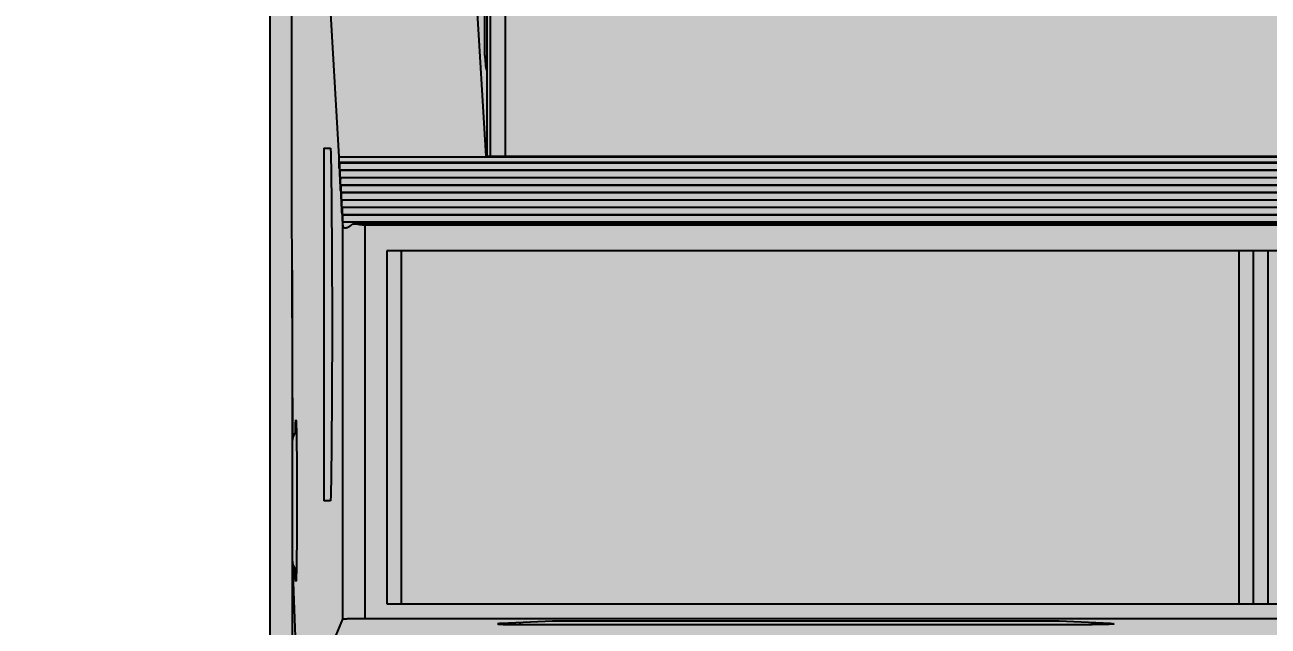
# Model space of a CAD drawing. Extents: x -20 to 1437, y -5898 to 436.
# Drawn here: x 911.7 to 928.63, y 65.35 to 73.53 of the extents above; entities that cross this region are included whole.
import ezdxf

# ---------------------------------------------------------------- set-up
doc = ezdxf.new("R2010")
doc.units = 0
doc.layers.add('MAIN-1', color=7, linetype='Continuous')
doc.layers.add('SYMS', color=7, linetype='Continuous')
doc.dimstyles.new('ISO-25', dxfattribs={"dimtxt": 2.5, "dimasz": 2.5, "dimexe": 1.25, "dimexo": 0.625, "dimtad": 1, "dimtxsty": 'Standard', "dimcen": 2.5, "dimadec": 0, "dimazin": 0, "dimtfac": 1, "dimtmove": 0, "dimatfit": 3, "dimfxl": 1, "dimarcsym": 0})

# ---------------------------------------------------------------- blocks, each defined once
blk = doc.blocks.new('*D43')
at = {"layer": 'Defpoints', "color": 0, "transparency": 16777216}
for p in [(1014.705, 432.767), (752.055, 274.435), (1014.705, -31.651)]:
    blk.add_point(p, dxfattribs=at)
at = {"layer": 'SYMS', "color": 0, "lineweight": -2, "transparency": 16777216}
for p, q in [((752.055, 275.06), (752.055, 434.017)), ((1014.705, -31.026), (1014.705, 434.017)), ((754.555, 432.767), (1012.205, 432.767))]:
    blk.add_line(p, q, dxfattribs=at)
at = {"layer": 'SYMS', "color": 0, "transparency": 16777216}
for points in [[(754.555, 433.183), (754.555, 432.35), (752.055, 432.767)], [(1012.205, 433.183), (1012.205, 432.35), (1014.705, 432.767)]]:
    blk.add_solid(points, dxfattribs=at)
at = {"layer": 'SYMS', "color": 0, "transparency": 16777216, "insert": (883.38, 434.85), "char_height": 2.5, "attachment_point": 5}
blk.add_mtext('262,65', dxfattribs=at)

msp = doc.modelspace()

# ---------------------------------------------------------------- hatches: boundary and pattern name
at = {"layer": 'SYMS', "true_color": 0x636466}
h = msp.add_hatch(color=251, dxfattribs=at)
h.dxf.hatch_style = 1
h.paths.add_polyline_path([(915.044, 38.159), (941.944, 38.159), (941.944, 117.159), (915.044, 117.159)])

# ---------------------------------------------------------------- linework, layer by layer
at = {"layer": 'MAIN-1'}
for p, q in [((917.994, 88.117), (917.994, 71.746)), ((918.043, 71.746), (918.043, 88.068)), ((918.243, 88.068), (918.243, 71.746)), ((915.339, 71.163), (915.339, 81.694)), ((915.985, 71.741), (915.403, 81.559)), ((917.985, 71.746), (917.404, 81.559)), ((917.969, 73.119), (917.969, 77.319)), ((915.044, 56.959), (915.044, 74.559)), ((915.774, 71.859), (915.774, 67.059)), ((915.774, 71.859), (915.868, 71.859)), ((915.868, 71.859), (915.87, 71.781)), ((915.87, 71.781), (915.872, 71.695)), ((915.872, 71.695), (915.874, 71.599)), ((915.985, 71.741), (940.894, 71.741)), ((915.985, 71.74), (915.985, 71.741)), ((915.985, 71.738), (915.985, 71.74)), ((915.985, 71.736), (915.985, 71.738)), ((915.985, 71.734), (915.985, 71.736)), ((915.985, 71.731), (915.985, 71.734)), ((915.985, 71.728), (915.985, 71.731)), ((915.985, 71.725), (915.985, 71.728)), ((915.985, 71.722), (915.985, 71.725)), ((915.985, 71.718), (915.985, 71.722)), ((915.985, 71.715), (915.985, 71.718)), ((915.985, 71.711), (915.985, 71.715)), ((915.985, 71.706), (915.985, 71.711)), ((915.985, 71.702), (915.985, 71.706)), ((915.985, 71.697), (915.985, 71.702)), ((915.986, 71.692), (915.985, 71.697)), ((915.986, 71.686), (915.986, 71.692)), ((915.986, 71.681), (915.986, 71.686)), ((915.986, 71.675), (915.986, 71.681)), ((915.986, 71.668), (915.986, 71.675)), ((915.986, 71.656), (915.986, 71.668)), ((915.986, 71.668), (940.893, 71.668)), ((915.986, 71.645), (915.986, 71.656)), ((915.986, 71.636), (915.986, 71.645)), ((915.986, 71.628), (915.986, 71.636)), ((915.986, 71.621), (915.986, 71.628)), ((915.986, 71.615), (915.986, 71.621)), ((915.986, 71.61), (915.986, 71.615)), ((915.986, 71.605), (915.986, 71.61)), ((915.989, 71.636), (915.988, 71.63)), ((915.988, 71.63), (915.988, 71.624)), ((915.988, 71.624), (915.988, 71.617)), ((915.988, 71.617), (915.988, 71.608)), ((915.99, 71.658), (915.989, 71.657)), ((915.989, 71.657), (915.989, 71.655)), ((915.989, 71.655), (915.989, 71.652)), ((915.989, 71.652), (915.989, 71.649)), ((915.989, 71.649), (915.989, 71.646)), ((915.989, 71.646), (915.989, 71.641)), ((915.989, 71.641), (915.989, 71.636)), ((915.99, 71.657), (915.99, 71.658)), ((915.99, 71.658), (915.99, 71.658)), ((915.99, 71.658), (915.99, 71.658)), ((915.99, 71.658), (940.889, 71.658)), ((915.99, 71.655), (915.99, 71.657)), ((915.99, 71.653), (915.99, 71.655)), ((915.99, 71.651), (915.99, 71.653)), ((915.99, 71.647), (915.99, 71.651)), ((915.991, 71.643), (915.99, 71.647)), ((915.991, 71.639), (915.991, 71.643)), ((915.991, 71.634), (915.991, 71.639)), ((915.991, 71.629), (915.991, 71.634)), ((915.991, 71.623), (915.991, 71.629)), ((915.991, 71.616), (915.991, 71.623)), ((915.991, 71.61), (915.991, 71.616)), ((915.991, 71.603), (915.991, 71.61)), ((917.985, 71.746), (938.894, 71.746)), ((915.874, 71.599), (915.875, 71.494)), ((915.875, 71.494), (915.877, 71.38)), ((915.986, 71.601), (915.986, 71.605)), ((915.986, 71.597), (915.986, 71.601)), ((915.986, 71.593), (915.986, 71.597)), ((915.986, 71.59), (915.986, 71.593)), ((915.986, 71.587), (915.986, 71.59)), ((915.987, 71.584), (915.986, 71.587)), ((915.987, 71.582), (915.987, 71.584)), ((915.987, 71.58), (915.987, 71.582)), ((915.987, 71.578), (915.987, 71.58)), ((915.988, 71.579), (915.987, 71.578)), ((915.987, 71.577), (915.987, 71.578)), ((915.987, 71.578), (915.987, 71.577)), ((915.987, 71.576), (915.987, 71.577)), ((915.987, 71.577), (915.987, 71.576)), ((915.987, 71.576), (915.987, 71.576)), ((915.987, 71.576), (915.987, 71.576)), ((915.987, 71.576), (915.987, 71.576)), ((915.987, 71.576), (915.987, 71.576)), ((915.988, 71.608), (915.988, 71.601)), ((915.988, 71.601), (915.988, 71.595)), ((915.988, 71.595), (915.988, 71.59)), ((915.988, 71.59), (915.988, 71.586)), ((915.988, 71.586), (915.988, 71.583)), ((915.988, 71.583), (915.988, 71.581)), ((915.988, 71.581), (915.988, 71.579)), ((915.991, 71.595), (915.991, 71.603)), ((915.991, 71.587), (915.991, 71.595)), ((915.992, 71.578), (915.991, 71.587)), ((915.992, 71.57), (915.992, 71.578)), ((915.992, 71.56), (915.992, 71.57)), ((915.992, 71.555), (915.992, 71.56)), ((915.992, 71.56), (940.887, 71.56)), ((915.992, 71.549), (915.992, 71.555)), ((915.992, 71.544), (915.992, 71.549)), ((915.992, 71.54), (915.992, 71.544)), ((915.992, 71.535), (915.992, 71.54)), ((915.992, 71.531), (915.992, 71.535)), ((915.992, 71.527), (915.992, 71.531)), ((915.992, 71.523), (915.992, 71.527)), ((915.992, 71.519), (915.992, 71.523)), ((915.992, 71.516), (915.992, 71.519)), ((915.992, 71.513), (915.992, 71.516)), ((915.992, 71.51), (915.992, 71.513)), ((915.992, 71.507), (915.992, 71.51)), ((915.992, 71.505), (915.992, 71.507)), ((915.992, 71.502), (915.992, 71.505)), ((915.992, 71.5), (915.992, 71.502)), ((915.992, 71.498), (915.992, 71.5)), ((915.992, 71.496), (915.992, 71.498)), ((915.992, 71.494), (915.992, 71.496)), ((915.992, 71.492), (915.992, 71.494)), ((915.992, 71.491), (915.992, 71.492)), ((915.992, 71.489), (915.992, 71.491)), ((915.992, 71.488), (915.992, 71.489)), ((915.992, 71.487), (915.992, 71.488)), ((915.992, 71.485), (915.992, 71.487)), ((915.992, 71.484), (915.992, 71.485)), ((915.992, 71.483), (915.992, 71.484)), ((915.993, 71.482), (915.992, 71.483)), ((915.992, 71.483), (915.992, 71.483)), ((915.993, 71.481), (915.993, 71.482)), ((915.993, 71.48), (915.993, 71.481)), ((915.993, 71.479), (915.993, 71.48)), ((915.993, 71.48), (915.993, 71.48)), ((915.993, 71.478), (915.993, 71.479)), ((915.993, 71.477), (915.993, 71.478)), ((915.993, 71.478), (915.993, 71.478)), ((915.993, 71.476), (915.993, 71.477)), ((915.993, 71.475), (915.993, 71.476)), ((915.993, 71.476), (915.993, 71.476)), ((915.993, 71.474), (915.993, 71.475)), ((915.993, 71.475), (915.993, 71.475)), ((915.993, 71.473), (915.993, 71.474)), ((915.993, 71.474), (915.993, 71.474)), ((915.994, 71.474), (915.993, 71.474)), ((915.993, 71.474), (915.993, 71.473)), ((915.993, 71.472), (915.993, 71.473)), ((915.993, 71.473), (915.993, 71.473)), ((915.993, 71.473), (915.993, 71.473)), ((915.993, 71.473), (915.993, 71.473)), ((915.993, 71.473), (915.993, 71.472)), ((915.993, 71.472), (915.993, 71.472)), ((915.993, 71.472), (915.993, 71.472)), ((915.993, 71.472), (915.993, 71.472)), ((915.993, 71.472), (915.993, 71.472)), ((915.993, 71.472), (915.993, 71.472)), ((915.993, 71.472), (915.993, 71.472)), ((915.993, 71.472), (915.993, 71.472)), ((915.993, 71.472), (915.993, 71.472)), ((915.993, 71.472), (915.993, 71.472)), ((915.993, 71.472), (915.993, 71.472)), ((915.995, 71.535), (915.994, 71.529)), ((915.994, 71.529), (915.994, 71.523)), ((915.994, 71.523), (915.994, 71.516)), ((915.994, 71.516), (915.994, 71.513)), ((915.994, 71.513), (915.994, 71.51)), ((915.994, 71.51), (915.994, 71.507)), ((915.994, 71.507), (915.994, 71.504)), ((915.994, 71.504), (915.994, 71.502)), ((915.994, 71.502), (915.994, 71.499)), ((915.994, 71.499), (915.994, 71.497)), ((915.994, 71.497), (915.994, 71.495)), ((915.994, 71.495), (915.994, 71.492)), ((915.994, 71.492), (915.994, 71.49)), ((915.994, 71.49), (915.994, 71.489)), ((915.994, 71.489), (915.994, 71.487)), ((915.994, 71.487), (915.994, 71.485)), ((915.994, 71.485), (915.994, 71.484)), ((915.994, 71.484), (915.994, 71.482)), ((915.994, 71.482), (915.994, 71.481)), ((915.994, 71.481), (915.994, 71.48)), ((915.994, 71.48), (915.994, 71.479)), ((915.994, 71.479), (915.994, 71.478)), ((915.994, 71.478), (915.994, 71.477)), ((915.994, 71.477), (915.994, 71.476)), ((915.994, 71.476), (915.994, 71.475)), ((915.994, 71.475), (915.994, 71.474)), ((915.996, 71.557), (915.995, 71.556)), ((915.995, 71.556), (915.995, 71.554)), ((915.995, 71.554), (915.995, 71.551)), ((915.995, 71.551), (915.995, 71.548)), ((915.995, 71.548), (915.995, 71.544)), ((915.995, 71.544), (915.995, 71.54)), ((915.995, 71.54), (915.995, 71.535)), ((915.996, 71.556), (915.996, 71.557)), ((915.996, 71.557), (915.996, 71.557)), ((915.996, 71.557), (915.996, 71.557)), ((915.996, 71.557), (940.883, 71.557)), ((915.996, 71.554), (915.996, 71.556)), ((915.996, 71.552), (915.996, 71.554)), ((915.996, 71.549), (915.996, 71.552)), ((915.996, 71.546), (915.996, 71.549)), ((915.997, 71.542), (915.996, 71.546)), ((915.997, 71.538), (915.997, 71.542)), ((915.997, 71.533), (915.997, 71.538)), ((915.997, 71.528), (915.997, 71.533)), ((915.997, 71.522), (915.997, 71.528)), ((915.997, 71.515), (915.997, 71.522)), ((915.997, 71.509), (915.997, 71.515)), ((915.997, 71.501), (915.997, 71.509)), ((915.997, 71.494), (915.997, 71.501)), ((915.997, 71.486), (915.997, 71.494)), ((915.997, 71.477), (915.997, 71.486)), ((915.998, 71.468), (915.997, 71.477)), ((915.998, 71.459), (915.998, 71.468)), ((915.998, 71.454), (915.998, 71.459)), ((915.998, 71.459), (940.881, 71.459)), ((915.998, 71.448), (915.998, 71.454)), ((915.998, 71.443), (915.998, 71.448)), ((915.998, 71.439), (915.998, 71.443)), ((916.002, 71.456), (916.001, 71.455)), ((916.001, 71.455), (916.001, 71.454)), ((916.001, 71.454), (916.001, 71.453)), ((916.001, 71.453), (916.001, 71.45)), ((916.001, 71.45), (916.001, 71.447)), ((916.001, 71.447), (916.001, 71.443)), ((916.001, 71.443), (916.001, 71.439)), ((916.002, 71.455), (916.002, 71.456)), ((916.002, 71.456), (916.002, 71.456)), ((916.002, 71.456), (940.877, 71.456)), ((916.002, 71.453), (916.002, 71.455)), ((916.002, 71.451), (916.002, 71.453)), ((916.002, 71.448), (916.002, 71.451)), ((916.002, 71.445), (916.002, 71.448)), ((916.003, 71.441), (916.002, 71.445)), ((916.003, 71.437), (916.003, 71.441)), ((915.877, 71.38), (915.878, 71.258)), ((915.998, 71.434), (915.998, 71.439)), ((915.998, 71.43), (915.998, 71.434)), ((915.998, 71.426), (915.998, 71.43)), ((915.998, 71.422), (915.998, 71.426)), ((915.998, 71.418), (915.998, 71.422)), ((915.998, 71.415), (915.998, 71.418)), ((915.998, 71.412), (915.998, 71.415)), ((915.998, 71.409), (915.998, 71.412)), ((915.998, 71.406), (915.998, 71.409)), ((915.998, 71.403), (915.998, 71.406)), ((915.998, 71.401), (915.998, 71.403)), ((915.998, 71.399), (915.998, 71.401)), ((915.998, 71.397), (915.998, 71.399)), ((915.998, 71.395), (915.998, 71.397)), ((915.998, 71.393), (915.998, 71.395)), ((915.998, 71.391), (915.998, 71.393)), ((915.998, 71.39), (915.998, 71.391)), ((915.998, 71.388), (915.998, 71.39)), ((915.998, 71.387), (915.998, 71.388)), ((915.998, 71.386), (915.998, 71.387)), ((915.998, 71.384), (915.998, 71.386)), ((915.998, 71.383), (915.998, 71.384)), ((915.998, 71.382), (915.998, 71.383)), ((915.999, 71.381), (915.998, 71.382)), ((915.998, 71.382), (915.998, 71.382)), ((915.999, 71.38), (915.999, 71.381)), ((915.999, 71.379), (915.999, 71.38)), ((915.999, 71.378), (915.999, 71.379)), ((915.999, 71.377), (915.999, 71.378)), ((915.999, 71.378), (915.999, 71.378)), ((915.999, 71.376), (915.999, 71.377)), ((915.999, 71.377), (915.999, 71.377)), ((915.999, 71.375), (915.999, 71.376)), ((915.999, 71.374), (915.999, 71.375)), ((915.999, 71.375), (915.999, 71.375)), ((915.999, 71.373), (915.999, 71.374)), ((915.999, 71.374), (915.999, 71.374)), ((916, 71.374), (915.999, 71.373)), ((915.999, 71.372), (915.999, 71.373)), ((915.999, 71.373), (915.999, 71.373)), ((915.999, 71.373), (915.999, 71.373)), ((915.999, 71.373), (915.999, 71.372)), ((915.999, 71.371), (915.999, 71.372)), ((915.999, 71.372), (915.999, 71.372)), ((915.999, 71.372), (915.999, 71.372)), ((915.999, 71.372), (915.999, 71.371)), ((915.999, 71.371), (915.999, 71.371)), ((915.999, 71.371), (915.999, 71.371)), ((915.999, 71.371), (915.999, 71.371)), ((915.999, 71.371), (915.999, 71.371)), ((915.999, 71.371), (915.999, 71.371)), ((915.999, 71.371), (915.999, 71.371)), ((915.999, 71.371), (915.999, 71.371)), ((915.999, 71.371), (915.999, 71.371)), ((915.999, 71.371), (915.999, 71.371)), ((915.999, 71.371), (915.999, 71.371)), ((915.999, 71.371), (915.999, 71.371)), ((916.001, 71.434), (916, 71.428)), ((916, 71.428), (916, 71.422)), ((916, 71.422), (916, 71.415)), ((916, 71.415), (916, 71.412)), ((916, 71.412), (916, 71.409)), ((916, 71.409), (916, 71.406)), ((916, 71.406), (916, 71.403)), ((916, 71.403), (916, 71.401)), ((916, 71.401), (916, 71.398)), ((916, 71.398), (916, 71.396)), ((916, 71.396), (916, 71.394)), ((916, 71.394), (916, 71.391)), ((916, 71.391), (916, 71.389)), ((916, 71.389), (916, 71.388)), ((916, 71.388), (916, 71.386)), ((916, 71.386), (916, 71.384)), ((916, 71.384), (916, 71.383)), ((916, 71.383), (916, 71.381)), ((916, 71.381), (916, 71.38)), ((916, 71.38), (916, 71.379)), ((916, 71.378), (916, 71.38)), ((916, 71.38), (916, 71.376)), ((916, 71.379), (916, 71.378)), ((916, 71.376), (916, 71.375)), ((916, 71.375), (916, 71.374)), ((916.001, 71.439), (916.001, 71.434)), ((916.003, 71.432), (916.003, 71.437)), ((916.003, 71.427), (916.003, 71.432)), ((916.003, 71.421), (916.003, 71.427)), ((916.003, 71.414), (916.003, 71.421)), ((916.003, 71.408), (916.003, 71.414)), ((916.003, 71.4), (916.003, 71.408)), ((916.003, 71.393), (916.003, 71.4)), ((916.003, 71.385), (916.003, 71.393)), ((916.003, 71.376), (916.003, 71.385)), ((916.004, 71.367), (916.003, 71.376)), ((916.004, 71.358), (916.004, 71.367)), ((916.004, 71.352), (916.004, 71.358)), ((916.004, 71.358), (940.875, 71.358)), ((916.004, 71.347), (916.004, 71.352)), ((916.004, 71.342), (916.004, 71.347)), ((916.004, 71.337), (916.004, 71.342)), ((916.004, 71.333), (916.004, 71.337)), ((916.004, 71.329), (916.004, 71.333)), ((916.004, 71.325), (916.004, 71.329)), ((916.004, 71.321), (916.004, 71.325)), ((916.004, 71.317), (916.004, 71.321)), ((916.004, 71.314), (916.004, 71.317)), ((916.004, 71.311), (916.004, 71.314)), ((916.004, 71.308), (916.004, 71.311)), ((916.004, 71.305), (916.004, 71.308)), ((916.004, 71.302), (916.004, 71.305)), ((916.004, 71.3), (916.004, 71.302)), ((916.004, 71.298), (916.004, 71.3)), ((916.004, 71.296), (916.004, 71.298)), ((916.004, 71.294), (916.004, 71.296)), ((916.004, 71.292), (916.004, 71.294)), ((916.004, 71.29), (916.004, 71.292)), ((916.004, 71.289), (916.004, 71.29)), ((916.004, 71.287), (916.004, 71.289)), ((916.004, 71.286), (916.004, 71.287)), ((916.004, 71.285), (916.004, 71.286)), ((916.004, 71.283), (916.004, 71.285)), ((916.004, 71.282), (916.004, 71.283)), ((916.004, 71.281), (916.004, 71.282)), ((916.004, 71.28), (916.004, 71.281)), ((916.005, 71.279), (916.004, 71.28)), ((916.004, 71.28), (916.004, 71.28)), ((916.005, 71.278), (916.005, 71.279)), ((916.005, 71.277), (916.005, 71.278)), ((916.005, 71.276), (916.005, 71.277)), ((916.005, 71.277), (916.005, 71.277)), ((916.005, 71.275), (916.005, 71.276)), ((916.005, 71.276), (916.005, 71.276)), ((916.005, 71.274), (916.005, 71.275)), ((916.005, 71.273), (916.005, 71.274)), ((916.005, 71.274), (916.005, 71.274)), ((916.005, 71.272), (916.005, 71.273)), ((916.005, 71.273), (916.005, 71.273)), ((916.006, 71.273), (916.005, 71.272)), ((916.005, 71.271), (916.005, 71.272)), ((916.005, 71.272), (916.005, 71.272)), ((916.005, 71.272), (916.005, 71.272)), ((916.005, 71.272), (916.005, 71.271)), ((916.005, 71.27), (916.005, 71.271)), ((916.005, 71.271), (916.005, 71.271)), ((916.005, 71.271), (916.005, 71.271)), ((916.005, 71.271), (916.005, 71.27)), ((916.005, 71.27), (916.005, 71.27)), ((916.005, 71.27), (916.005, 71.27)), ((916.005, 71.27), (916.005, 71.27)), ((916.005, 71.27), (916.005, 71.27)), ((916.005, 71.27), (916.005, 71.27)), ((916.005, 71.27), (916.005, 71.27)), ((916.007, 71.333), (916.006, 71.327)), ((916.006, 71.327), (916.006, 71.321)), ((916.006, 71.321), (916.006, 71.314)), ((916.006, 71.314), (916.006, 71.311)), ((916.006, 71.311), (916.006, 71.308)), ((916.006, 71.308), (916.006, 71.305)), ((916.006, 71.305), (916.006, 71.302)), ((916.006, 71.302), (916.006, 71.3)), ((916.006, 71.3), (916.006, 71.297)), ((916.006, 71.297), (916.006, 71.295)), ((916.006, 71.295), (916.006, 71.292)), ((916.006, 71.292), (916.006, 71.29)), ((916.006, 71.29), (916.006, 71.288)), ((916.006, 71.288), (916.006, 71.287)), ((916.006, 71.287), (916.006, 71.285)), ((916.006, 71.285), (916.006, 71.283)), ((916.006, 71.283), (916.006, 71.282)), ((916.006, 71.282), (916.006, 71.28)), ((916.006, 71.28), (916.006, 71.279)), ((916.006, 71.279), (916.006, 71.278)), ((916.006, 71.277), (916.006, 71.279)), ((916.006, 71.279), (916.006, 71.275)), ((916.006, 71.278), (916.006, 71.277)), ((916.006, 71.275), (916.006, 71.274)), ((916.006, 71.274), (916.006, 71.273)), ((916.008, 71.355), (916.007, 71.354)), ((916.007, 71.354), (916.007, 71.353)), ((916.007, 71.353), (916.007, 71.352)), ((916.007, 71.352), (916.007, 71.349)), ((916.007, 71.349), (916.007, 71.346)), ((916.007, 71.346), (916.007, 71.342)), ((916.007, 71.342), (916.007, 71.338)), ((916.007, 71.338), (916.007, 71.333)), ((916.008, 71.354), (916.008, 71.355)), ((916.008, 71.355), (940.871, 71.355)), ((916.008, 71.352), (916.008, 71.354)), ((916.008, 71.354), (916.008, 71.354)), ((916.008, 71.35), (916.008, 71.352)), ((916.008, 71.347), (916.008, 71.35)), ((916.008, 71.344), (916.008, 71.347)), ((916.008, 71.34), (916.008, 71.344)), ((916.009, 71.336), (916.008, 71.34)), ((916.009, 71.331), (916.009, 71.336)), ((916.009, 71.326), (916.009, 71.331)), ((916.009, 71.32), (916.009, 71.326)), ((916.009, 71.313), (916.009, 71.32)), ((916.009, 71.307), (916.009, 71.313)), ((916.009, 71.299), (916.009, 71.307)), ((916.009, 71.292), (916.009, 71.299)), ((916.009, 71.284), (916.009, 71.292)), ((916.009, 71.275), (916.009, 71.284)), ((916.01, 71.266), (916.009, 71.275)), ((915.354, 67.923), (915.339, 71.163)), ((915.878, 71.258), (915.88, 71.128)), ((915.88, 71.128), (915.881, 70.991)), ((916.005, 71.27), (916.005, 71.27)), ((916.005, 71.27), (916.005, 71.27)), ((916.005, 71.27), (916.005, 71.27)), ((916.005, 71.27), (916.005, 71.27)), ((916.005, 71.27), (916.005, 71.27)), ((916.01, 71.257), (916.01, 71.266)), ((916.01, 71.251), (916.01, 71.257)), ((916.01, 71.257), (940.869, 71.257)), ((916.01, 71.246), (916.01, 71.251)), ((916.01, 71.241), (916.01, 71.246)), ((916.01, 71.236), (916.01, 71.241)), ((916.01, 71.232), (916.01, 71.236)), ((916.01, 71.228), (916.01, 71.232)), ((916.01, 71.224), (916.01, 71.228)), ((916.01, 71.22), (916.01, 71.224)), ((916.01, 71.216), (916.01, 71.22)), ((916.01, 71.213), (916.01, 71.216)), ((916.01, 71.21), (916.01, 71.213)), ((916.01, 71.207), (916.01, 71.21)), ((916.01, 71.204), (916.01, 71.207)), ((916.01, 71.201), (916.01, 71.204)), ((916.01, 71.199), (916.01, 71.201)), ((916.01, 71.197), (916.01, 71.199)), ((916.01, 71.195), (916.01, 71.197)), ((916.01, 71.193), (916.01, 71.195)), ((916.01, 71.191), (916.01, 71.193)), ((916.01, 71.189), (916.01, 71.191)), ((916.01, 71.187), (916.01, 71.189)), ((916.01, 71.186), (916.01, 71.187)), ((916.01, 71.185), (916.01, 71.186)), ((916.01, 71.183), (916.01, 71.185)), ((916.01, 71.182), (916.01, 71.183)), ((916.01, 71.181), (916.01, 71.182)), ((916.01, 71.18), (916.01, 71.181)), ((916.01, 71.179), (916.01, 71.18)), ((916.011, 71.178), (916.01, 71.179)), ((916.01, 71.179), (916.01, 71.179)), ((916.011, 71.177), (916.011, 71.178)), ((916.011, 71.176), (916.011, 71.177)), ((916.011, 71.175), (916.011, 71.176)), ((916.011, 71.176), (916.011, 71.176)), ((916.011, 71.174), (916.011, 71.175)), ((916.011, 71.173), (916.011, 71.174)), ((916.011, 71.174), (916.011, 71.174)), ((916.011, 71.172), (916.011, 71.173)), ((916.011, 71.173), (916.011, 71.173)), ((916.012, 71.173), (916.011, 71.172)), ((916.011, 71.171), (916.011, 71.172)), ((916.011, 71.172), (916.011, 71.172)), ((916.011, 71.172), (916.011, 71.171)), ((916.011, 71.17), (916.011, 71.171)), ((916.011, 71.171), (916.011, 71.171)), ((916.011, 71.171), (916.011, 71.17)), ((916.011, 71.169), (916.011, 71.17)), ((916.011, 71.17), (916.011, 71.17)), ((916.011, 71.17), (916.011, 71.17)), ((916.011, 71.17), (916.011, 71.17)), ((916.011, 71.17), (916.011, 71.169)), ((916.011, 71.169), (916.011, 71.169)), ((916.011, 71.169), (916.011, 71.169)), ((916.011, 71.169), (916.011, 71.169)), ((916.011, 71.169), (916.011, 71.169)), ((916.011, 71.169), (916.011, 71.169)), ((916.011, 71.169), (916.011, 71.169)), ((916.011, 71.169), (916.011, 71.169)), ((916.011, 71.169), (916.011, 71.169)), ((916.011, 71.169), (916.011, 71.169)), ((916.011, 71.169), (916.011, 71.169)), ((916.011, 71.169), (916.011, 71.169)), ((916.013, 71.232), (916.012, 71.226)), ((916.012, 71.226), (916.012, 71.22)), ((916.012, 71.22), (916.012, 71.213)), ((916.012, 71.213), (916.012, 71.21)), ((916.012, 71.21), (916.012, 71.207)), ((916.012, 71.207), (916.012, 71.204)), ((916.012, 71.204), (916.012, 71.201)), ((916.012, 71.201), (916.012, 71.199)), ((916.012, 71.199), (916.012, 71.196)), ((916.012, 71.196), (916.012, 71.194)), ((916.012, 71.194), (916.012, 71.191)), ((916.012, 71.191), (916.012, 71.189)), ((916.012, 71.189), (916.012, 71.187)), ((916.012, 71.187), (916.012, 71.185)), ((916.012, 71.185), (916.012, 71.184)), ((916.012, 71.184), (916.012, 71.182)), ((916.012, 71.182), (916.012, 71.181)), ((916.012, 71.181), (916.012, 71.179)), ((916.012, 71.179), (916.012, 71.178)), ((916.012, 71.178), (916.012, 71.177)), ((916.012, 71.177), (916.012, 71.175)), ((916.012, 71.175), (916.012, 71.174)), ((916.012, 71.174), (916.012, 71.174)), ((916.012, 71.174), (916.012, 71.173)), ((916.014, 71.254), (916.013, 71.253)), ((916.013, 71.253), (916.013, 71.252)), ((916.013, 71.252), (916.013, 71.251)), ((916.013, 71.251), (916.013, 71.248)), ((916.013, 71.248), (916.013, 71.245)), ((916.013, 71.245), (916.013, 71.241)), ((916.013, 71.241), (916.013, 71.237)), ((916.013, 71.237), (916.013, 71.232)), ((916.014, 71.253), (916.014, 71.254)), ((916.014, 71.254), (940.865, 71.254)), ((916.014, 71.251), (916.014, 71.253)), ((916.014, 71.253), (916.014, 71.253)), ((916.014, 71.249), (916.014, 71.251)), ((916.014, 71.246), (916.014, 71.249)), ((916.014, 71.243), (916.014, 71.246)), ((916.014, 71.239), (916.014, 71.243)), ((916.015, 71.235), (916.014, 71.239)), ((916.015, 71.23), (916.015, 71.235)), ((916.015, 71.224), (916.015, 71.23)), ((916.015, 71.219), (916.015, 71.224)), ((916.015, 71.212), (916.015, 71.219)), ((916.015, 71.205), (916.015, 71.212)), ((916.015, 71.198), (916.015, 71.205)), ((916.015, 71.191), (916.015, 71.198)), ((916.015, 71.183), (916.015, 71.191)), ((916.015, 71.174), (916.015, 71.183)), ((916.016, 71.165), (916.015, 71.174)), ((916.016, 71.156), (916.016, 71.165)), ((916.016, 71.15), (916.016, 71.156)), ((916.016, 71.156), (940.863, 71.156)), ((916.016, 71.145), (916.016, 71.15)), ((916.016, 71.14), (916.016, 71.145)), ((916.016, 71.135), (916.016, 71.14)), ((916.016, 71.131), (916.016, 71.135)), ((916.016, 71.127), (916.016, 71.131)), ((916.016, 71.123), (916.016, 71.127)), ((916.016, 71.119), (916.016, 71.123)), ((916.016, 71.115), (916.016, 71.119)), ((916.016, 71.112), (916.016, 71.115)), ((916.016, 71.109), (916.016, 71.112)), ((916.016, 71.106), (916.016, 71.109)), ((916.016, 71.103), (916.016, 71.106)), ((916.016, 71.1), (916.016, 71.103)), ((916.019, 71.131), (916.018, 71.125)), ((916.018, 71.125), (916.018, 71.119)), ((916.018, 71.119), (916.018, 71.112)), ((916.018, 71.112), (916.018, 71.109)), ((916.018, 71.109), (916.018, 71.106)), ((916.018, 71.106), (916.018, 71.103)), ((916.018, 71.103), (916.018, 71.1)), ((916.02, 71.153), (916.019, 71.152)), ((916.019, 71.152), (916.019, 71.151)), ((916.019, 71.151), (916.019, 71.15)), ((916.019, 71.15), (916.019, 71.147)), ((916.019, 71.147), (916.019, 71.144)), ((916.019, 71.144), (916.019, 71.14)), ((916.019, 71.14), (916.019, 71.136)), ((916.019, 71.136), (916.019, 71.131)), ((916.02, 71.152), (916.02, 71.153)), ((916.02, 71.153), (940.859, 71.153)), ((916.02, 71.151), (916.02, 71.152)), ((916.02, 71.15), (916.02, 71.151)), ((916.02, 71.148), (916.02, 71.15)), ((916.02, 71.145), (916.02, 71.148)), ((916.02, 71.142), (916.02, 71.145)), ((916.02, 71.138), (916.02, 71.142)), ((916.021, 71.134), (916.02, 71.138)), ((916.021, 71.129), (916.021, 71.134)), ((916.021, 71.123), (916.021, 71.129)), ((916.021, 71.118), (916.021, 71.123)), ((916.021, 71.111), (916.021, 71.118)), ((916.021, 71.104), (916.021, 71.111)), ((916.021, 71.097), (916.021, 71.104)), ((915.881, 70.991), (915.882, 70.848)), ((916.016, 71.098), (916.016, 71.1)), ((916.016, 71.096), (916.016, 71.098)), ((916.016, 71.093), (916.016, 71.096)), ((916.016, 71.092), (916.016, 71.093)), ((916.016, 71.09), (916.016, 71.092)), ((916.016, 71.088), (916.016, 71.09)), ((916.016, 71.086), (916.016, 71.088)), ((916.016, 71.085), (916.016, 71.086)), ((916.016, 71.084), (916.016, 71.085)), ((916.016, 71.082), (916.016, 71.084)), ((916.016, 71.081), (916.016, 71.082)), ((916.016, 71.08), (916.016, 71.081)), ((916.016, 71.079), (916.016, 71.08)), ((916.016, 71.078), (916.016, 71.079)), ((916.016, 71.077), (916.016, 71.078)), ((916.016, 71.078), (916.016, 71.078)), ((916.017, 71.076), (916.016, 71.077)), ((916.017, 71.075), (916.017, 71.076)), ((916.017, 71.074), (916.017, 71.075)), ((916.017, 71.075), (916.017, 71.075)), ((916.017, 71.073), (916.017, 71.074)), ((916.017, 71.072), (916.017, 71.073)), ((916.017, 71.073), (916.017, 71.073)), ((916.017, 71.071), (916.017, 71.072)), ((916.017, 71.072), (916.017, 71.072)), ((916.018, 71.072), (916.017, 71.071)), ((916.017, 71.07), (916.017, 71.071)), ((916.017, 71.071), (916.017, 71.07)), ((916.017, 71.069), (916.017, 71.07)), ((916.017, 71.07), (916.017, 71.07)), ((916.017, 71.07), (916.017, 71.07)), ((916.017, 71.07), (916.017, 71.069)), ((916.017, 71.068), (916.017, 71.069)), ((916.017, 71.069), (916.017, 71.069)), ((916.017, 71.069), (916.017, 71.069)), ((916.017, 71.069), (916.017, 71.069)), ((916.017, 71.069), (916.017, 71.068)), ((916.017, 71.068), (916.017, 71.068)), ((916.017, 71.068), (916.017, 71.068)), ((916.017, 71.068), (916.017, 71.068)), ((916.017, 71.068), (916.017, 71.068)), ((916.017, 71.068), (916.017, 71.067)), ((916.017, 71.067), (916.017, 71.068)), ((916.017, 71.068), (916.017, 71.068)), ((916.017, 71.068), (916.017, 71.068)), ((916.017, 71.068), (916.017, 71.068)), ((916.017, 71.068), (916.017, 71.068)), ((916.017, 71.067), (916.017, 71.067)), ((916.018, 71.1), (916.018, 71.097)), ((916.018, 71.097), (916.018, 71.095)), ((916.018, 71.095), (916.018, 71.093)), ((916.018, 71.093), (916.018, 71.09)), ((916.018, 71.09), (916.018, 71.088)), ((916.018, 71.088), (916.018, 71.086)), ((916.018, 71.086), (916.018, 71.084)), ((916.018, 71.084), (916.018, 71.083)), ((916.018, 71.083), (916.018, 71.081)), ((916.018, 71.081), (916.018, 71.079)), ((916.018, 71.079), (916.018, 71.078)), ((916.018, 71.078), (916.018, 71.077)), ((916.018, 71.077), (916.018, 71.076)), ((916.018, 71.074), (916.018, 71.077)), ((916.018, 71.077), (916.018, 71.072)), ((916.018, 71.076), (916.018, 71.074)), ((916.018, 71.072), (916.018, 71.072)), ((916.021, 71.09), (916.021, 71.097)), ((916.021, 71.082), (916.021, 71.09)), ((916.021, 71.073), (916.021, 71.082)), ((916.021, 71.064), (916.021, 71.073)), ((916.022, 71.055), (916.021, 71.064)), ((916.022, 71.049), (916.022, 71.055)), ((916.022, 71.055), (940.857, 71.055)), ((916.022, 71.044), (916.022, 71.049)), ((916.022, 71.039), (916.022, 71.044)), ((916.022, 71.034), (916.022, 71.039)), ((916.022, 71.03), (916.022, 71.034)), ((916.022, 71.026), (916.022, 71.03)), ((916.022, 71.022), (916.022, 71.026)), ((916.022, 71.018), (916.022, 71.022)), ((916.022, 71.014), (916.022, 71.018)), ((916.022, 71.011), (916.022, 71.014)), ((916.022, 71.008), (916.022, 71.011)), ((916.022, 71.005), (916.022, 71.008)), ((916.022, 71.002), (916.022, 71.005)), ((916.022, 70.999), (916.022, 71.002)), ((916.022, 70.997), (916.022, 70.999)), ((916.022, 70.995), (916.022, 70.997)), ((916.022, 70.992), (916.022, 70.995)), ((916.022, 70.99), (916.022, 70.992)), ((916.022, 70.989), (916.022, 70.99)), ((916.022, 70.987), (916.022, 70.989)), ((916.022, 70.985), (916.022, 70.987)), ((916.022, 70.984), (916.022, 70.985)), ((916.022, 70.983), (916.022, 70.984)), ((916.022, 70.981), (916.022, 70.983)), ((916.022, 70.98), (916.022, 70.981)), ((916.022, 70.979), (916.022, 70.98)), ((916.022, 70.978), (916.022, 70.979)), ((916.022, 70.977), (916.022, 70.978)), ((916.022, 70.976), (916.022, 70.977)), ((916.023, 70.975), (916.022, 70.976)), ((916.022, 70.976), (916.022, 70.976)), ((916.023, 70.974), (916.023, 70.975)), ((916.023, 70.973), (916.023, 70.974)), ((916.023, 70.974), (916.023, 70.974)), ((916.023, 70.972), (916.023, 70.973)), ((916.023, 70.971), (916.023, 70.972)), ((916.023, 70.972), (916.023, 70.972)), ((916.023, 70.97), (916.023, 70.971)), ((916.023, 70.971), (916.023, 70.971)), ((916.024, 70.971), (916.023, 70.971)), ((916.023, 70.971), (916.023, 70.97)), ((916.023, 70.969), (916.023, 70.97)), ((916.023, 70.97), (916.023, 70.969)), ((916.023, 70.968), (916.023, 70.969)), ((916.023, 70.969), (916.023, 70.969)), ((916.023, 70.969), (916.023, 70.969)), ((916.023, 70.969), (916.023, 70.968)), ((916.023, 70.967), (916.023, 70.968)), ((916.023, 70.968), (916.023, 70.968)), ((916.023, 70.968), (916.023, 70.968)), ((916.023, 70.968), (916.023, 70.967)), ((916.023, 70.967), (916.023, 70.967)), ((916.023, 70.967), (916.023, 70.967)), ((916.023, 70.967), (916.023, 70.967)), ((916.023, 70.967), (916.023, 70.967)), ((916.023, 70.967), (916.023, 70.966)), ((916.023, 70.966), (916.023, 70.967)), ((916.023, 70.967), (916.023, 70.967)), ((916.023, 70.967), (916.023, 70.967)), ((916.023, 70.967), (916.023, 70.967)), ((916.023, 70.966), (916.023, 70.966)), ((916.023, 70.966), (916.023, 70.966)), ((916.023, 70.966), (916.023, 70.966)), ((916.025, 71.03), (916.024, 71.024)), ((916.024, 71.024), (916.024, 71.018)), ((916.024, 71.018), (916.024, 71.011)), ((916.024, 71.011), (916.024, 71.008)), ((916.024, 71.008), (916.024, 71.005)), ((916.024, 71.005), (916.024, 71.002)), ((916.024, 71.002), (916.024, 70.999)), ((916.024, 70.999), (916.024, 70.996)), ((916.024, 70.996), (916.024, 70.994)), ((916.024, 70.994), (916.024, 70.992)), ((916.024, 70.992), (916.024, 70.989)), ((916.024, 70.989), (916.024, 70.987)), ((916.024, 70.987), (916.024, 70.985)), ((916.024, 70.985), (916.024, 70.983)), ((916.024, 70.983), (916.024, 70.982)), ((916.024, 70.982), (916.024, 70.98)), ((916.024, 70.98), (916.024, 70.978)), ((916.024, 70.978), (916.024, 70.977)), ((916.024, 70.977), (916.024, 70.976)), ((916.024, 70.976), (916.024, 70.974)), ((916.024, 70.974), (916.024, 70.973)), ((916.024, 70.973), (916.024, 70.972)), ((916.024, 70.972), (916.024, 70.971)), ((916.026, 71.052), (916.025, 71.051)), ((916.025, 71.051), (916.025, 71.05)), ((916.025, 71.05), (916.025, 71.049)), ((916.025, 71.049), (916.025, 71.046)), ((916.025, 71.046), (916.025, 71.043)), ((916.025, 71.043), (916.025, 71.039)), ((916.025, 71.039), (916.025, 71.035)), ((916.025, 71.035), (916.025, 71.03)), ((916.026, 71.051), (916.026, 71.052)), ((916.026, 71.052), (940.853, 71.052)), ((916.026, 71.05), (916.026, 71.051)), ((916.026, 71.049), (916.026, 71.05)), ((916.026, 71.047), (916.026, 71.049)), ((916.026, 71.044), (916.026, 71.047)), ((916.026, 71.041), (916.026, 71.044)), ((916.026, 71.037), (916.026, 71.041)), ((916.027, 71.033), (916.026, 71.037)), ((916.027, 71.028), (916.027, 71.033)), ((916.027, 71.022), (916.027, 71.028)), ((916.027, 71.016), (916.027, 71.022)), ((916.027, 71.01), (916.027, 71.016)), ((916.027, 71.003), (916.027, 71.01)), ((916.027, 70.996), (916.027, 71.003)), ((916.027, 70.989), (916.027, 70.996)), ((916.027, 70.981), (916.027, 70.989)), ((916.027, 70.972), (916.027, 70.981)), ((916.027, 70.963), (916.027, 70.972)), ((916.028, 70.954), (916.027, 70.963)), ((916.028, 70.948), (916.028, 70.954)), ((916.028, 70.954), (940.851, 70.954)), ((916.028, 70.943), (916.028, 70.948)), ((916.028, 70.938), (916.028, 70.943)), ((916.028, 70.933), (916.028, 70.938)), ((916.028, 70.929), (916.028, 70.933)), ((916.031, 70.934), (916.03, 70.929)), ((916.032, 70.951), (916.031, 70.95)), ((916.031, 70.95), (916.031, 70.949)), ((916.031, 70.949), (916.031, 70.947)), ((916.031, 70.947), (916.031, 70.945)), ((916.031, 70.945), (916.031, 70.942)), ((916.031, 70.942), (916.031, 70.938)), ((916.031, 70.938), (916.031, 70.934)), ((916.032, 70.95), (916.032, 70.951)), ((916.032, 70.951), (940.847, 70.951)), ((916.032, 70.949), (916.032, 70.95)), ((916.032, 70.95), (916.032, 70.95)), ((916.032, 70.947), (916.032, 70.949)), ((916.032, 70.945), (916.032, 70.947)), ((916.032, 70.943), (916.032, 70.945)), ((916.032, 70.941), (916.032, 70.943)), ((916.032, 70.938), (916.032, 70.941)), ((916.032, 70.934), (916.032, 70.938)), ((916.033, 70.93), (916.032, 70.934)), ((915.882, 70.848), (915.883, 70.699)), ((916.028, 70.924), (916.028, 70.929)), ((916.028, 70.92), (916.028, 70.924)), ((916.028, 70.917), (916.028, 70.92)), ((916.028, 70.913), (916.028, 70.917)), ((916.028, 70.91), (916.028, 70.913)), ((916.028, 70.907), (916.028, 70.91)), ((916.028, 70.904), (916.028, 70.907)), ((916.028, 70.901), (916.028, 70.904)), ((916.028, 70.898), (916.028, 70.901)), ((916.028, 70.896), (916.028, 70.898)), ((916.028, 70.893), (916.028, 70.896)), ((916.028, 70.891), (916.028, 70.893)), ((916.028, 70.889), (916.028, 70.891)), ((916.028, 70.888), (916.028, 70.889)), ((916.028, 70.886), (916.028, 70.888)), ((916.028, 70.884), (916.028, 70.886)), ((916.028, 70.883), (916.028, 70.884)), ((916.028, 70.882), (916.028, 70.883)), ((916.028, 70.88), (916.028, 70.882)), ((916.028, 70.879), (916.028, 70.88)), ((916.028, 70.878), (916.028, 70.879)), ((916.028, 70.877), (916.028, 70.878)), ((916.028, 70.876), (916.028, 70.877)), ((916.028, 70.875), (916.028, 70.876)), ((916.028, 70.874), (916.028, 70.875)), ((916.028, 70.875), (916.028, 70.875)), ((916.029, 70.873), (916.028, 70.874)), ((916.029, 70.872), (916.029, 70.873)), ((916.029, 70.873), (916.029, 70.873)), ((916.029, 70.871), (916.029, 70.872)), ((916.029, 70.87), (916.029, 70.871)), ((916.029, 70.871), (916.029, 70.871)), ((916.03, 70.871), (916.029, 70.87)), ((916.029, 70.869), (916.029, 70.87)), ((916.029, 70.87), (916.029, 70.87)), ((916.029, 70.87), (916.029, 70.869)), ((916.029, 70.868), (916.029, 70.869)), ((916.029, 70.869), (916.029, 70.869)), ((916.029, 70.869), (916.029, 70.868)), ((916.029, 70.867), (916.029, 70.868)), ((916.029, 70.868), (916.029, 70.868)), ((916.029, 70.868), (916.029, 70.868)), ((916.029, 70.868), (916.029, 70.867)), ((916.029, 70.866), (916.029, 70.867)), ((916.029, 70.867), (916.029, 70.867)), ((916.029, 70.867), (916.029, 70.867)), ((916.029, 70.867), (916.029, 70.866)), ((916.029, 70.866), (916.029, 70.866)), ((916.029, 70.866), (916.029, 70.866)), ((916.029, 70.866), (916.029, 70.866)), ((916.029, 70.866), (916.029, 70.866)), ((916.029, 70.866), (916.029, 70.865)), ((916.029, 70.865), (916.029, 70.866)), ((916.029, 70.866), (916.029, 70.866)), ((916.029, 70.866), (916.029, 70.866)), ((916.029, 70.866), (916.029, 70.866)), ((916.029, 70.865), (916.029, 70.865)), ((916.029, 70.865), (916.029, 70.865)), ((916.029, 70.865), (916.029, 70.865)), ((916.03, 70.929), (916.03, 70.923)), ((916.03, 70.923), (916.03, 70.917)), ((916.03, 70.917), (916.03, 70.91)), ((916.03, 70.91), (916.03, 70.907)), ((916.03, 70.907), (916.03, 70.904)), ((916.03, 70.904), (916.03, 70.901)), ((916.03, 70.901), (916.03, 70.898)), ((916.03, 70.898), (916.03, 70.895)), ((916.03, 70.895), (916.03, 70.893)), ((916.03, 70.893), (916.03, 70.891)), ((916.03, 70.891), (916.03, 70.888)), ((916.03, 70.888), (916.03, 70.886)), ((916.03, 70.886), (916.03, 70.884)), ((916.03, 70.884), (916.03, 70.882)), ((916.03, 70.882), (916.03, 70.881)), ((916.03, 70.881), (916.03, 70.879)), ((916.03, 70.879), (916.03, 70.877)), ((916.03, 70.877), (916.03, 70.876)), ((916.03, 70.876), (916.03, 70.875)), ((916.03, 70.875), (916.03, 70.873)), ((916.03, 70.873), (916.03, 70.872)), ((916.03, 70.872), (916.03, 70.871)), ((916.033, 70.926), (916.033, 70.93)), ((916.033, 70.922), (916.033, 70.926)), ((916.033, 70.917), (916.033, 70.922)), ((916.033, 70.912), (916.033, 70.917)), ((916.033, 70.906), (916.033, 70.912)), ((916.033, 70.901), (916.033, 70.906)), ((916.033, 70.894), (916.033, 70.901)), ((916.033, 70.888), (916.033, 70.894)), ((916.033, 70.881), (916.033, 70.888)), ((916.033, 65.45), (916.033, 70.881)), ((916.033, 70.877), (916.033, 70.881)), ((916.033, 70.873), (916.033, 70.877)), ((916.034, 70.869), (916.033, 70.873)), ((916.034, 70.865), (916.034, 70.869)), ((916.034, 70.861), (916.034, 70.865)), ((916.034, 70.857), (916.034, 70.861)), ((916.034, 70.853), (916.034, 70.857)), ((916.034, 70.844), (916.034, 70.853)), ((916.034, 70.853), (940.845, 70.853)), ((916.035, 70.836), (916.034, 70.844)), ((916.035, 70.828), (916.035, 70.836)), ((916.036, 70.821), (916.035, 70.828)), ((916.036, 70.814), (916.036, 70.821)), ((916.037, 70.807), (916.036, 70.814)), ((916.038, 70.801), (916.037, 70.807)), ((916.04, 70.795), (916.038, 70.801)), ((916.041, 70.79), (916.04, 70.795)), ((916.043, 70.785), (916.041, 70.79)), ((916.045, 70.781), (916.043, 70.785)), ((916.047, 70.777), (916.045, 70.781)), ((916.05, 70.774), (916.047, 70.777)), ((916.053, 70.772), (916.05, 70.774)), ((916.056, 70.769), (916.053, 70.772)), ((916.06, 70.768), (916.056, 70.769)), ((916.064, 70.767), (916.06, 70.768)), ((916.068, 70.767), (916.064, 70.767)), ((916.074, 70.767), (916.068, 70.767)), ((916.081, 70.769), (916.074, 70.767)), ((916.087, 70.771), (916.081, 70.769)), ((916.095, 70.774), (916.087, 70.771)), ((916.102, 70.777), (916.095, 70.774)), ((916.11, 70.782), (916.102, 70.777)), ((916.119, 70.788), (916.11, 70.782)), ((916.128, 70.794), (916.119, 70.788)), ((916.137, 70.801), (916.128, 70.794)), ((916.146, 70.809), (916.137, 70.801)), ((916.15, 70.812), (916.146, 70.809)), ((916.153, 70.814), (916.15, 70.812)), ((916.157, 70.816), (916.153, 70.814)), ((916.162, 70.818), (916.157, 70.816)), ((916.166, 70.82), (916.162, 70.818)), ((916.171, 70.821), (916.166, 70.82)), ((916.176, 70.822), (916.171, 70.821)), ((916.181, 70.823), (916.176, 70.822)), ((916.186, 70.823), (916.181, 70.823)), ((916.191, 70.824), (916.186, 70.823)), ((916.197, 70.824), (916.191, 70.824)), ((940.842, 70.824), (916.197, 70.824)), ((916.208, 70.823), (916.197, 70.824)), ((916.219, 70.823), (916.208, 70.823)), ((916.23, 70.821), (916.219, 70.823)), ((916.242, 70.819), (916.23, 70.821)), ((916.255, 70.818), (916.242, 70.819)), ((916.267, 70.816), (916.255, 70.818)), ((916.28, 70.814), (916.267, 70.816)), ((916.293, 70.812), (916.28, 70.814)), ((916.306, 70.81), (916.293, 70.812)), ((916.32, 70.809), (916.306, 70.81)), ((916.333, 70.809), (916.32, 70.809)), ((940.842, 70.809), (916.333, 70.809)), ((916.333, 70.809), (916.333, 65.459)), ((915.883, 70.699), (915.884, 70.544)), ((915.884, 70.544), (915.885, 70.385)), ((916.833, 70.459), (916.633, 70.459)), ((916.633, 70.459), (916.633, 65.659)), ((928.233, 70.459), (916.833, 70.459)), ((916.833, 65.659), (916.833, 70.459)), ((928.433, 70.459), (928.233, 70.459)), ((928.233, 70.459), (928.233, 65.659)), ((928.633, 70.459), (928.433, 70.459)), ((928.433, 65.659), (928.433, 70.459)), ((940.033, 70.459), (928.633, 70.459)), ((928.633, 65.659), (928.633, 70.459)), ((915.885, 70.385), (915.886, 70.222)), ((915.344, 70.196), (915.344, 67.859)), ((915.886, 70.222), (915.886, 70.056)), ((915.886, 70.056), (915.887, 69.887)), ((915.887, 69.887), (915.887, 69.717)), ((915.887, 69.717), (915.887, 69.545)), ((915.887, 69.545), (915.887, 69.373)), ((915.887, 69.373), (915.887, 69.201)), ((915.887, 69.201), (915.887, 69.031)), ((915.887, 69.031), (915.886, 68.862)), ((915.886, 68.862), (915.886, 68.696)), ((915.886, 68.696), (915.885, 68.533)), ((915.885, 68.533), (915.884, 68.374)), ((915.884, 68.374), (915.883, 68.219)), ((915.389, 68.065), (915.39, 68.087)), ((915.389, 68.041), (915.389, 68.065)), ((915.39, 68.087), (915.391, 68.106)), ((915.391, 68.122), (915.392, 68.135)), ((915.391, 68.106), (915.391, 68.122)), ((915.392, 68.135), (915.393, 68.146)), ((915.393, 68.153), (915.394, 68.157)), ((915.393, 68.146), (915.393, 68.153)), ((915.394, 68.157), (915.395, 68.159)), ((915.395, 68.159), (915.396, 68.158)), ((915.396, 68.158), (915.396, 68.154)), ((915.396, 68.154), (915.397, 68.148)), ((915.397, 68.148), (915.397, 68.14)), ((915.397, 68.14), (915.398, 68.129)), ((915.398, 68.129), (915.399, 68.116)), ((915.399, 68.116), (915.399, 68.1)), ((915.399, 68.1), (915.4, 68.082)), ((915.4, 68.082), (915.4, 68.062)), ((915.4, 68.062), (915.401, 68.04)), ((915.882, 68.07), (915.881, 67.927)), ((915.883, 68.219), (915.882, 68.07)), ((915.388, 68.014), (915.389, 68.041)), ((915.388, 67.984), (915.388, 68.014)), ((915.401, 68.04), (915.401, 68.016)), ((915.401, 68.016), (915.402, 67.989)), ((915.402, 67.989), (915.403, 67.961)), ((915.403, 67.961), (915.403, 67.93)), ((915.403, 67.93), (915.404, 67.898)), ((915.404, 67.898), (915.404, 67.864)), ((915.881, 67.927), (915.88, 67.79)), ((915.344, 67.859), (915.344, 66.259)), ((915.404, 67.864), (915.404, 67.828)), ((915.404, 67.828), (915.405, 67.79)), ((915.405, 67.79), (915.405, 67.751)), ((915.405, 67.751), (915.406, 67.71)), ((915.88, 67.79), (915.878, 67.66)), ((915.406, 67.71), (915.406, 67.667)), ((915.406, 67.667), (915.406, 67.624)), ((915.406, 67.624), (915.407, 67.579)), ((915.407, 67.579), (915.407, 67.533)), ((915.878, 67.66), (915.877, 67.538)), ((915.407, 67.533), (915.407, 67.486)), ((915.407, 67.486), (915.407, 67.438)), ((915.407, 67.438), (915.408, 67.389)), ((915.408, 67.389), (915.408, 67.34)), ((915.875, 67.424), (915.874, 67.319)), ((915.877, 67.538), (915.875, 67.424)), ((915.408, 67.34), (915.408, 67.289)), ((915.408, 67.289), (915.408, 67.239)), ((915.408, 67.239), (915.408, 67.188)), ((915.872, 67.223), (915.87, 67.137)), ((915.874, 67.319), (915.872, 67.223)), ((915.408, 67.188), (915.408, 67.136)), ((915.408, 67.136), (915.408, 67.085)), ((915.408, 67.085), (915.408, 67.033)), ((915.868, 67.059), (915.774, 67.059)), ((915.87, 67.137), (915.868, 67.059)), ((915.408, 67.033), (915.408, 66.982)), ((915.408, 66.982), (915.408, 66.93)), ((915.408, 66.93), (915.408, 66.879)), ((915.408, 66.879), (915.408, 66.829)), ((915.408, 66.729), (915.407, 66.68)), ((915.408, 66.829), (915.408, 66.778)), ((915.408, 66.778), (915.408, 66.729)), ((915.407, 66.539), (915.406, 66.494)), ((915.407, 66.68), (915.407, 66.632)), ((915.407, 66.632), (915.407, 66.585)), ((915.407, 66.585), (915.407, 66.539)), ((915.406, 66.408), (915.405, 66.367)), ((915.405, 66.367), (915.405, 66.328)), ((915.406, 66.494), (915.406, 66.451)), ((915.406, 66.451), (915.406, 66.408)), ((915.344, 66.259), (915.344, 57.259)), ((915.404, 66.22), (915.403, 66.188)), ((915.405, 66.328), (915.404, 66.29)), ((915.404, 66.29), (915.404, 66.254)), ((915.404, 66.254), (915.404, 66.22)), ((915.363, 65.954), (915.362, 66.175)), ((915.388, 66.104), (915.388, 66.134)), ((915.389, 66.077), (915.388, 66.104)), ((915.389, 66.053), (915.389, 66.077)), ((915.39, 66.031), (915.389, 66.053)), ((915.391, 66.012), (915.39, 66.031)), ((915.4, 66.035), (915.399, 66.018)), ((915.401, 66.078), (915.4, 66.056)), ((915.4, 66.056), (915.4, 66.035)), ((915.402, 66.129), (915.401, 66.102)), ((915.401, 66.102), (915.401, 66.078)), ((915.403, 66.157), (915.402, 66.129)), ((915.403, 66.188), (915.403, 66.157)), ((915.501, 61.976), (915.363, 65.954)), ((915.391, 65.996), (915.391, 66.012)), ((915.392, 65.983), (915.391, 65.996)), ((915.393, 65.972), (915.392, 65.983)), ((915.393, 65.965), (915.393, 65.972)), ((915.394, 65.96), (915.393, 65.965)), ((915.395, 65.959), (915.394, 65.96)), ((915.396, 65.96), (915.395, 65.959)), ((915.397, 65.97), (915.396, 65.964)), ((915.396, 65.964), (915.396, 65.96)), ((915.398, 65.989), (915.397, 65.978)), ((915.397, 65.978), (915.397, 65.97)), ((915.399, 66.002), (915.398, 65.989)), ((915.399, 66.018), (915.399, 66.002)), ((916.633, 65.659), (916.833, 65.659)), ((916.833, 65.659), (928.233, 65.659)), ((928.233, 65.659), (928.433, 65.659)), ((928.433, 65.659), (928.633, 65.659)), ((928.633, 65.659), (940.033, 65.659)), ((915.632, 64.484), (916.033, 65.45)), ((916.033, 65.45), (916.034, 65.451)), ((916.034, 65.451), (916.036, 65.451)), ((916.036, 65.451), (916.039, 65.452)), ((916.039, 65.452), (916.043, 65.453)), ((916.043, 65.453), (916.049, 65.453)), ((916.049, 65.453), (916.055, 65.454)), ((916.055, 65.454), (916.061, 65.454)), ((916.061, 65.454), (916.069, 65.454)), ((916.069, 65.454), (916.077, 65.455)), ((916.077, 65.455), (916.086, 65.455)), ((916.086, 65.455), (916.096, 65.456)), ((916.096, 65.456), (916.106, 65.456)), ((916.106, 65.456), (916.117, 65.456)), ((916.117, 65.456), (916.128, 65.457)), ((916.128, 65.457), (916.14, 65.457)), ((916.14, 65.457), (916.152, 65.457)), ((916.152, 65.457), (916.164, 65.457)), ((916.164, 65.457), (916.177, 65.458)), ((916.177, 65.458), (916.191, 65.458)), ((916.191, 65.458), (916.206, 65.458)), ((916.206, 65.458), (916.221, 65.458)), ((916.221, 65.458), (916.237, 65.459)), ((916.237, 65.459), (916.254, 65.459)), ((916.254, 65.459), (916.273, 65.459)), ((916.273, 65.459), (916.292, 65.459)), ((916.292, 65.459), (916.312, 65.459)), ((916.312, 65.459), (916.333, 65.459)), ((916.333, 65.459), (940.842, 65.459)), ((918.144, 65.385), (918.142, 65.385)), ((918.142, 65.385), (918.142, 65.384)), ((918.142, 65.384), (918.142, 65.384)), ((918.142, 65.384), (918.143, 65.383)), ((918.142, 65.384), (918.142, 65.384)), ((918.142, 65.384), (918.142, 65.384)), ((918.142, 65.384), (918.142, 65.384)), ((918.142, 65.384), (918.142, 65.384)), ((918.142, 65.384), (918.142, 65.384)), ((918.142, 65.384), (918.142, 65.384)), ((918.143, 65.383), (918.145, 65.383)), ((918.146, 65.386), (918.144, 65.385)), ((918.145, 65.383), (918.147, 65.382)), ((918.148, 65.386), (918.146, 65.386)), ((918.147, 65.382), (918.15, 65.382)), ((918.152, 65.386), (918.148, 65.386)), ((918.15, 65.382), (918.153, 65.382)), ((918.157, 65.387), (918.152, 65.386)), ((918.153, 65.382), (918.157, 65.381)), ((918.162, 65.387), (918.157, 65.387)), ((918.157, 65.381), (918.162, 65.381)), ((918.168, 65.388), (918.162, 65.387)), ((918.162, 65.381), (918.167, 65.381)), ((918.167, 65.381), (918.173, 65.38)), ((918.175, 65.388), (918.168, 65.388)), ((918.173, 65.38), (918.18, 65.38)), ((918.182, 65.389), (918.175, 65.388)), ((918.18, 65.38), (918.187, 65.379)), ((918.19, 65.389), (918.182, 65.389)), ((918.187, 65.379), (918.194, 65.379)), ((918.889, 65.421), (918.19, 65.389)), ((918.194, 65.379), (918.202, 65.379)), ((918.202, 65.379), (918.211, 65.379)), ((918.211, 65.379), (918.22, 65.378)), ((918.22, 65.378), (918.23, 65.378)), ((918.23, 65.378), (918.24, 65.378)), ((918.24, 65.378), (918.25, 65.377)), ((918.25, 65.377), (918.261, 65.377)), ((918.261, 65.377), (918.273, 65.377)), ((918.273, 65.377), (918.284, 65.377)), ((918.284, 65.377), (918.296, 65.376)), ((918.296, 65.376), (918.308, 65.376)), ((918.308, 65.376), (918.321, 65.376)), ((918.321, 65.376), (918.333, 65.376)), ((918.333, 65.376), (918.346, 65.376)), ((918.346, 65.376), (918.359, 65.376)), ((918.359, 65.376), (918.372, 65.376)), ((918.372, 65.376), (918.386, 65.375)), ((918.386, 65.375), (918.399, 65.375)), ((918.399, 65.375), (918.413, 65.375)), ((918.413, 65.375), (918.427, 65.375)), ((918.427, 65.375), (918.442, 65.375)), ((918.442, 65.4), (918.442, 65.375)), ((918.442, 65.375), (926.237, 65.375)), ((925.789, 65.421), (918.889, 65.421)), ((926.489, 65.389), (925.789, 65.421)), ((926.237, 65.375), (926.237, 65.4)), ((926.251, 65.375), (926.237, 65.375)), ((926.265, 65.375), (926.251, 65.375)), ((926.279, 65.375), (926.265, 65.375)), ((926.293, 65.375), (926.279, 65.375)), ((926.306, 65.376), (926.293, 65.375)), ((926.319, 65.376), (926.306, 65.376)), ((926.332, 65.376), (926.319, 65.376)), ((926.345, 65.376), (926.332, 65.376)), ((926.358, 65.376), (926.345, 65.376)), ((926.37, 65.376), (926.358, 65.376)), ((926.383, 65.376), (926.37, 65.376)), ((926.395, 65.377), (926.383, 65.376)), ((926.406, 65.377), (926.395, 65.377)), ((926.418, 65.377), (926.406, 65.377)), ((926.429, 65.377), (926.418, 65.377)), ((926.439, 65.378), (926.429, 65.377)), ((926.449, 65.378), (926.439, 65.378)), ((926.459, 65.378), (926.449, 65.378)), ((926.468, 65.379), (926.459, 65.378)), ((926.476, 65.379), (926.468, 65.379)), ((926.484, 65.379), (926.476, 65.379)), ((926.492, 65.379), (926.484, 65.379)), ((926.489, 65.389), (926.498, 65.389)), ((926.499, 65.38), (926.492, 65.379)), ((926.498, 65.389), (926.506, 65.388)), ((926.505, 65.38), (926.499, 65.38)), ((926.511, 65.381), (926.505, 65.38)), ((926.506, 65.388), (926.513, 65.388)), ((926.517, 65.381), (926.511, 65.381)), ((926.513, 65.388), (926.519, 65.387)), ((926.521, 65.381), (926.517, 65.381)), ((926.519, 65.387), (926.525, 65.387)), ((926.525, 65.382), (926.521, 65.381)), ((926.525, 65.387), (926.529, 65.386)), ((926.529, 65.382), (926.525, 65.382)), ((926.529, 65.386), (926.532, 65.386)), ((926.532, 65.383), (926.529, 65.382)), ((926.532, 65.386), (926.535, 65.385)), ((926.534, 65.383), (926.532, 65.383)), ((926.536, 65.383), (926.534, 65.383)), ((926.535, 65.385), (926.536, 65.385)), ((926.536, 65.385), (926.537, 65.384)), ((926.537, 65.384), (926.536, 65.383)), ((926.537, 65.384), (926.537, 65.384))]:
    msp.add_line(p, q, dxfattribs=at)
for centre, radius, start, end in [((918.969, 73.119), 1, 180, 192.836), ((915.544, 67.859), 0.2, 135.1797, 180), ((915.544, 66.259), 0.2, 180, 224.8203)]:
    msp.add_arc(centre, radius, start, end, dxfattribs=at)
at = {"layer": 'SYMS'}
msp.add_lwpolyline([(915.044, 117.159), (941.944, 117.159), (941.944, 38.159), (915.044, 38.159)], close=True, dxfattribs=at)

# ---------------------------------------------------------------- dimensions: what is measured, and where the dimension line sits
dim = msp.add_linear_dim(base=(1014.705, 432.767), p1=(752.055, 274.435), p2=(1014.705, -31.651), dimstyle='ISO-25', dxfattribs=at)
dim.commit()
dim.dimension.update_dxf_attribs({"geometry": '*D43', "text_midpoint": (883.38, 434.85)})

doc.saveas('drawing.dxf')
